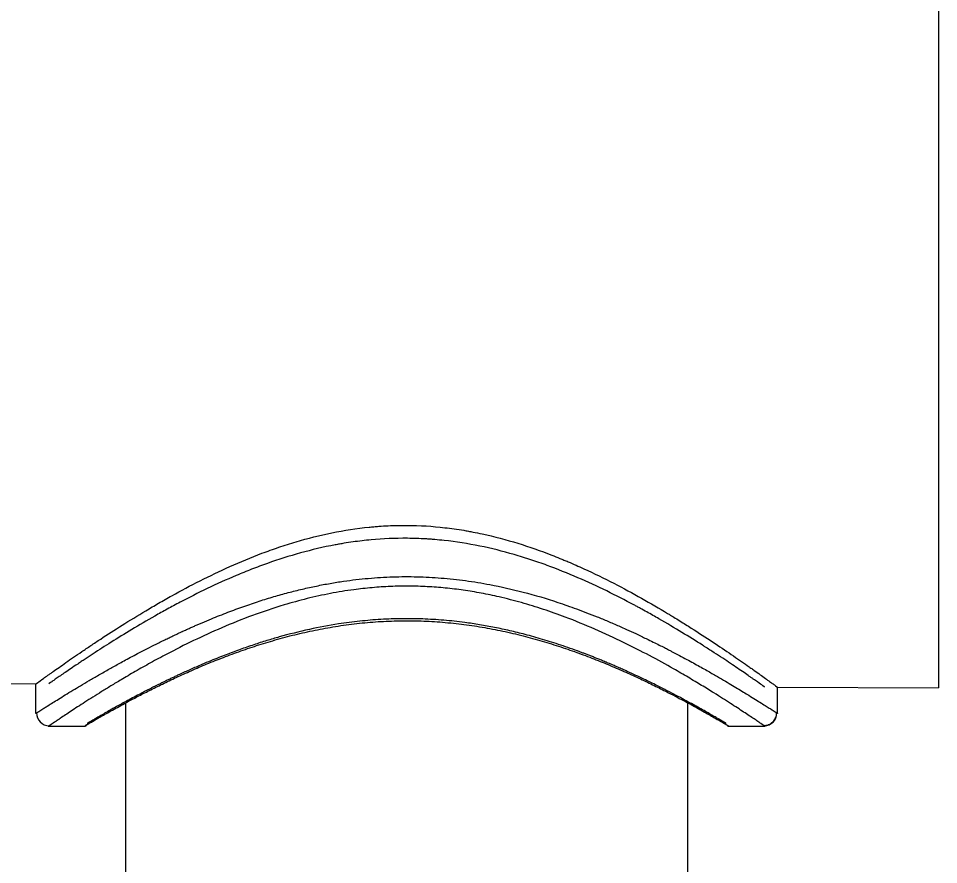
# Model space of a CAD drawing. Header units: millimetres. Extents: x 2433 to 4809, y -10272 to -6912.
# Drawn here: x 3169.6 to 3205.59, y -8607.44 to -8574.35 of the extents above; entities that cross this region are included whole.
import ezdxf

# ---------------------------------------------------------------- set-up
doc = ezdxf.new("R2010")
doc.units = ezdxf.units.MM
doc.layers.add('DIM', color=3, linetype='Continuous', lineweight=13)
doc.styles.add('ARIAL', font='arial.ttf')
doc.dimstyles.get("Standard").update_dxf_attribs({"dimtxt": 15, "dimasz": 15, "dimexe": 0.18, "dimexo": 0.0625, "dimgap": 4, "dimtad": 0, "dimtih": 1, "dimtoh": 1, "dimdec": 1, "dimdsep": 46, "dimtxsty": 'ARIAL', "dimcen": 0, "dimclrd": 3, "dimclre": 3, "dimclrt": 3, "dimadec": 0, "dimazin": 0, "dimtfac": 1, "dimtdec": 1, "dimtofl": 0, "dimtmove": 0, "dimatfit": 3, "dimfxl": 1, "dimtolj": 1, "dimtzin": 0, "dimarcsym": 0})

# ---------------------------------------------------------------- blocks, each defined once
blk = doc.blocks.new('*D46')
at = {"layer": 'Defpoints', "color": 0, "transparency": 16777216}
for p in [(3184.787, -7905.985), (3696.954, -9950.155), (3696.954, -9950.155)]:
    blk.add_point(p, dxfattribs=at)
at = {"layer": 'DIM', "color": 3, "lineweight": -2, "transparency": 16777216}
for p, q in [((3184.85, -7905.985), (3697.134, -7905.985)), ((3696.954, -7923.985), (3696.954, -8911.271)), ((3696.954, -9932.155), (3696.954, -8944.87)), ((3697.016, -9950.155), (3697.134, -9950.155))]:
    blk.add_line(p, q, dxfattribs=at)
at = {"layer": 'DIM', "color": 3, "transparency": 16777216}
for points in [[(3693.954, -7923.985), (3699.954, -7923.985), (3696.954, -7905.985)], [(3693.954, -9932.155), (3699.954, -9932.155), (3696.954, -9950.155)]]:
    blk.add_solid(points, dxfattribs=at)
at = {"layer": 'DIM', "color": 3, "transparency": 16777216, "insert": (3696.954, -8928.07), "char_height": 18, "attachment_point": 5, "style": 'ARIAL'}
blk.add_mtext('\\A1;(2280)', dxfattribs=at)

msp = doc.modelspace()

# ---------------------------------------------------------------- linework, layer by layer
at = {"linetype": 'Continuous', "lineweight": 18}
for p, q in [((3205.587, -8560.524), (3205.587, -8600.524)), ((3137.775, -8600.226), (3170.292, -8600.369)), ((3170.287, -8601.524), (3170.287, -8600.373)), ((3199.283, -8600.497), (3205.587, -8600.524)), ((3199.287, -8601.524), (3199.287, -8600.5)), ((3195.787, -9070.275), (3195.787, -8601.14)), ((3173.787, -8601.154), (3173.787, -9070.275)), ((3170.767, -8602.024), (3172.219, -8602.024)), ((3197.354, -8602.024), (3198.811, -8602.024)), ((3197.381, -8602.021), (3197.387, -8602.024))]:
    msp.add_line(p, q, dxfattribs=at)
for centre, major_axis, ratio, start_param, end_param in [((3170.81, -8601.509), (0.277, -0.416), 0.99765, 4.12589, 5.694515), ((3198.765, -8601.51), (0.277, 0.416), 0.997724, 3.730242, 5.298935), ((3172.193, -8601.921), (0.0507, -0.0862), 0.999408, 0.182879, 0.493111)]:
    msp.add_ellipse(centre, major_axis=major_axis, ratio=ratio, start_param=start_param, end_param=end_param, dxfattribs=at)
for points, knots in [([(3170.287, -8600.373), (3170.287, -8600.373), (3170.313, -8600.354), (3170.414, -8600.281), (3170.489, -8600.227), (3170.638, -8600.12), (3170.693, -8600.08), (3170.786, -8600.014), (3170.818, -8599.991), (3170.886, -8599.943), (3170.921, -8599.917), (3171.105, -8599.787), (3171.273, -8599.669), (3171.649, -8599.407), (3171.857, -8599.264), (3172.197, -8599.032), (3172.316, -8598.953), (3172.5, -8598.829), (3172.563, -8598.787), (3172.691, -8598.702), (3172.756, -8598.66), (3173.086, -8598.443), (3173.365, -8598.263), (3173.954, -8597.893), (3174.263, -8597.703), (3174.75, -8597.413), (3174.916, -8597.316), (3175.17, -8597.169), (3175.256, -8597.12), (3175.43, -8597.022), (3175.518, -8596.972), (3175.962, -8596.727), (3176.328, -8596.531), (3177.083, -8596.149), (3177.473, -8595.962), (3178.279, -8595.602), (3178.695, -8595.429), (3179.342, -8595.184), (3179.561, -8595.105), (3179.896, -8594.992), (3180.009, -8594.954), (3180.236, -8594.882), (3180.349, -8594.847), (3180.921, -8594.678), (3181.387, -8594.56), (3182.338, -8594.366), (3182.823, -8594.291), (3183.38, -8594.235), (3183.443, -8594.229), (3183.567, -8594.218), (3183.754, -8594.203), (3183.94, -8594.192), (3184.312, -8594.174), (3184.559, -8594.17), (3185.301, -8594.175), (3185.793, -8594.206), (3186.527, -8594.291), (3186.772, -8594.325), (3187.077, -8594.376), (3187.138, -8594.387), (3187.259, -8594.409), (3187.441, -8594.443), (3187.621, -8594.48), (3188.217, -8594.609), (3188.68, -8594.733), (3189.585, -8595.013), (3190.026, -8595.168), (3190.564, -8595.378), (3190.725, -8595.442), (3190.884, -8595.507), (3190.99, -8595.551), (3191.043, -8595.573), (3191.306, -8595.685), (3191.512, -8595.776), (3192.118, -8596.053), (3192.508, -8596.244), (3193.26, -8596.63), (3193.623, -8596.827), (3194.324, -8597.221), (3194.662, -8597.418), (3195.028, -8597.639), (3195.068, -8597.663), (3195.149, -8597.712), (3195.189, -8597.737), (3195.309, -8597.81), (3195.545, -8597.955), (3195.771, -8598.097), (3196.211, -8598.376), (3196.488, -8598.557), (3197.009, -8598.901), (3197.253, -8599.066), (3197.706, -8599.375), (3197.915, -8599.521), (3198.13, -8599.671), (3198.153, -8599.688), (3198.2, -8599.72), (3198.268, -8599.768), (3198.42, -8599.876), (3198.538, -8599.96), (3198.757, -8600.116), (3198.881, -8600.205), (3199.031, -8600.314), (3199.075, -8600.346), (3199.133, -8600.387), (3199.15, -8600.4), (3199.174, -8600.418), (3199.182, -8600.423), (3199.197, -8600.434), (3199.203, -8600.439), (3199.261, -8600.481), (3199.287, -8600.5), (3199.287, -8600.5)], [0, 0, 0, 0, 0.031252, 0.031252, 0.062505, 0.062505, 0.078131, 0.078131, 0.085944, 0.085944, 0.093757, 0.093757, 0.12501, 0.12501, 0.156262, 0.156262, 0.171888, 0.171888, 0.179701, 0.179701, 0.187515, 0.187515, 0.218767, 0.218767, 0.250019, 0.250019, 0.265646, 0.265646, 0.273459, 0.273459, 0.281272, 0.281272, 0.312524, 0.312524, 0.343777, 0.343777, 0.375029, 0.375029, 0.390655, 0.390655, 0.398468, 0.398468, 0.406281, 0.406281, 0.437534, 0.437534, 0.468786, 0.468786, 0.472693, 0.472693, 0.476599, 0.484413, 0.484413, 0.500039, 0.500039, 0.531291, 0.531291, 0.546917, 0.546917, 0.550824, 0.550824, 0.55473, 0.562544, 0.562544, 0.593796, 0.593796, 0.625048, 0.625048, 0.632862, 0.636768, 0.636768, 0.640675, 0.640675, 0.656301, 0.656301, 0.687553, 0.687553, 0.718806, 0.718806, 0.750058, 0.750058, 0.753965, 0.753965, 0.757871, 0.757871, 0.765684, 0.781311, 0.781311, 0.812563, 0.812563, 0.843815, 0.843815, 0.875068, 0.875068, 0.878974, 0.878974, 0.882881, 0.890694, 0.90632, 0.90632, 0.937573, 0.937573, 0.953199, 0.953199, 0.961012, 0.961012, 0.964919, 0.964919, 0.968825, 0.968825, 1, 1, 1, 1]), ([(3198.787, -8600.494), (3198.787, -8600.494), (3198.763, -8600.477), (3198.666, -8600.409), (3198.594, -8600.359), (3198.452, -8600.259), (3198.399, -8600.222), (3198.31, -8600.161), (3198.264, -8600.129), (3198.214, -8600.094), (3198.18, -8600.071), (3198.163, -8600.059), (3198.005, -8599.95), (3197.843, -8599.839), (3197.482, -8599.596), (3197.283, -8599.462), (3196.955, -8599.247), (3196.842, -8599.173), (3196.664, -8599.058), (3196.604, -8599.019), (3196.511, -8598.96), (3196.48, -8598.94), (3196.418, -8598.9), (3196.386, -8598.88), (3196.1, -8598.698), (3195.831, -8598.53), (3195.264, -8598.185), (3194.966, -8598.008), (3194.497, -8597.738), (3194.337, -8597.647), (3194.091, -8597.511), (3193.967, -8597.442), (3193.84, -8597.373), (3193.756, -8597.328), (3193.713, -8597.305), (3193.327, -8597.098), (3192.974, -8596.916), (3192.244, -8596.56), (3191.867, -8596.386), (3191.09, -8596.05), (3190.689, -8595.889), (3190.067, -8595.661), (3189.856, -8595.587), (3189.587, -8595.499), (3189.533, -8595.481), (3189.425, -8595.446), (3189.37, -8595.429), (3189.207, -8595.378), (3189.097, -8595.346), (3188.546, -8595.186), (3188.098, -8595.074), (3187.185, -8594.888), (3186.72, -8594.814), (3186.128, -8594.75), (3186.008, -8594.739), (3185.829, -8594.724), (3185.769, -8594.719), (3185.649, -8594.71), (3185.35, -8594.691), (3185.052, -8594.681), (3184.338, -8594.675), (3183.865, -8594.696), (3183.159, -8594.76), (3182.924, -8594.788), (3182.572, -8594.837), (3182.455, -8594.855), (3182.28, -8594.884), (3182.222, -8594.894), (3182.105, -8594.914), (3182.047, -8594.925), (3181.526, -8595.023), (3181.075, -8595.129), (3180.194, -8595.373), (3179.764, -8595.509), (3179.291, -8595.677), (3179.239, -8595.696), (3179.135, -8595.734), (3179.082, -8595.753), (3178.927, -8595.811), (3178.824, -8595.85), (3178.518, -8595.969), (3178.318, -8596.05), (3177.729, -8596.298), (3177.351, -8596.47), (3176.619, -8596.82), (3176.266, -8596.999), (3175.754, -8597.268), (3175.587, -8597.358), (3175.34, -8597.494), (3175.258, -8597.539), (3175.097, -8597.629), (3175.016, -8597.674), (3174.621, -8597.898), (3174.322, -8598.074), (3173.754, -8598.416), (3173.486, -8598.581), (3172.982, -8598.899), (3172.746, -8599.051), (3172.417, -8599.265), (3172.311, -8599.335), (3172.159, -8599.435), (3172.11, -8599.468), (3172.013, -8599.532), (3171.966, -8599.564), (3171.738, -8599.717), (3171.577, -8599.826), (3171.297, -8600.018), (3171.178, -8600.1), (3171.033, -8600.2), (3170.99, -8600.23), (3170.944, -8600.262), (3170.936, -8600.268), (3170.919, -8600.28), (3170.895, -8600.297), (3170.874, -8600.311), (3170.812, -8600.354), (3170.787, -8600.371), (3170.787, -8600.371)], [0, 0, 0, 0, 0.03125, 0.03125, 0.0625, 0.0625, 0.078125, 0.078125, 0.085938, 0.089844, 0.089844, 0.09375, 0.09375, 0.125, 0.125, 0.15625, 0.15625, 0.171875, 0.171875, 0.179688, 0.179688, 0.183594, 0.183594, 0.1875, 0.1875, 0.21875, 0.21875, 0.25, 0.25, 0.265625, 0.265625, 0.273438, 0.277344, 0.277344, 0.28125, 0.28125, 0.3125, 0.3125, 0.34375, 0.34375, 0.375, 0.375, 0.390625, 0.390625, 0.394531, 0.394531, 0.398438, 0.398438, 0.40625, 0.40625, 0.4375, 0.4375, 0.46875, 0.46875, 0.476563, 0.476563, 0.480469, 0.480469, 0.484375, 0.5, 0.5, 0.53125, 0.53125, 0.546875, 0.546875, 0.554688, 0.554688, 0.558594, 0.558594, 0.5625, 0.5625, 0.59375, 0.59375, 0.625, 0.625, 0.628906, 0.628906, 0.632813, 0.632813, 0.640625, 0.640625, 0.65625, 0.65625, 0.6875, 0.6875, 0.71875, 0.71875, 0.734375, 0.734375, 0.742188, 0.742188, 0.75, 0.75, 0.78125, 0.78125, 0.8125, 0.8125, 0.84375, 0.84375, 0.859375, 0.859375, 0.867188, 0.867188, 0.875, 0.875, 0.90625, 0.90625, 0.9375, 0.9375, 0.953125, 0.953125, 0.957031, 0.957031, 0.960938, 0.96875, 0.96875, 1, 1, 1, 1]), ([(3172.193, -8602.021), (3172.193, -8602.021), (3172.192, -8602.022), (3172.191, -8602.023), (3172.19, -8602.023), (3172.189, -8602.024), (3172.188, -8602.024), (3172.188, -8602.024), (3172.187, -8602.024), (3172.187, -8602.024), (3172.188, -8602.024), (3172.188, -8602.024), (3172.188, -8602.024), (3172.189, -8602.023), (3172.19, -8602.023), (3172.191, -8602.022), (3172.192, -8602.022), (3172.193, -8602.021), (3172.195, -8602.02), (3172.197, -8602.019), (3172.199, -8602.018), (3172.201, -8602.016), (3172.203, -8602.015), (3172.206, -8602.014), (3172.208, -8602.012), (3172.211, -8602.01), (3172.214, -8602.009), (3172.217, -8602.007), (3172.221, -8602.005), (3172.224, -8602.003), (3172.228, -8602), (3172.232, -8601.998), (3172.236, -8601.996), (3172.24, -8601.993), (3172.245, -8601.99), (3172.249, -8601.988), (3172.254, -8601.985), (3172.259, -8601.982), (3172.264, -8601.979), (3172.27, -8601.976), (3172.275, -8601.972), (3172.281, -8601.969), (3172.287, -8601.966), (3172.293, -8601.962), (3172.299, -8601.958), (3172.306, -8601.955), (3172.312, -8601.951), (3172.319, -8601.947), (3172.326, -8601.943), (3172.333, -8601.938), (3172.341, -8601.934), (3172.348, -8601.93), (3172.356, -8601.925), (3172.364, -8601.92), (3172.405, -8601.897), (3172.489, -8601.847), (3172.642, -8601.759), (3172.825, -8601.654), (3173.036, -8601.533), (3173.274, -8601.4), (3173.538, -8601.254), (3173.829, -8601.096), (3174.18, -8600.909), (3174.599, -8600.692), (3175.095, -8600.443), (3175.632, -8600.185), (3176.205, -8599.922), (3176.812, -8599.658), (3177.454, -8599.397), (3178.125, -8599.143), (3178.824, -8598.902), (3179.553, -8598.676), (3180.312, -8598.469), (3181.097, -8598.288), (3181.902, -8598.137), (3182.724, -8598.019), (3183.563, -8597.939), (3184.404, -8597.9), (3185.248, -8597.902), (3186.09, -8597.945), (3186.923, -8598.028), (3187.743, -8598.148), (3188.549, -8598.303), (3189.332, -8598.487), (3190.091, -8598.696), (3190.822, -8598.925), (3191.524, -8599.17), (3192.194, -8599.425), (3192.83, -8599.686), (3193.434, -8599.951), (3194.004, -8600.213), (3194.535, -8600.47), (3194.987, -8600.698), (3195.369, -8600.895), (3195.688, -8601.065), (3195.981, -8601.224), (3196.251, -8601.372), (3196.494, -8601.508), (3196.71, -8601.63), (3196.897, -8601.738), (3197.011, -8601.804), (3197.074, -8601.84), (3197.097, -8601.854), (3197.119, -8601.866), (3197.14, -8601.879), (3197.16, -8601.891), (3197.18, -8601.902), (3197.198, -8601.913), (3197.216, -8601.923), (3197.233, -8601.933), (3197.249, -8601.943), (3197.264, -8601.952), (3197.278, -8601.96), (3197.292, -8601.968), (3197.304, -8601.975), (3197.316, -8601.982), (3197.327, -8601.988), (3197.336, -8601.994), (3197.345, -8601.999), (3197.354, -8602.004), (3197.361, -8602.009), (3197.367, -8602.012), (3197.373, -8602.016), (3197.378, -8602.018), (3197.38, -8602.02), (3197.381, -8602.021)], [0, 0, 0, 0, 0.001182, 0.002364, 0.003545, 0.004726, 0.005907, 0.007087, 0.008268, 0.009448, 0.010628, 0.011808, 0.012988, 0.014168, 0.015347, 0.016527, 0.017706, 0.018885, 0.020065, 0.021244, 0.022423, 0.023603, 0.024782, 0.025961, 0.027141, 0.02832, 0.0295, 0.03068, 0.03186, 0.03304, 0.03422, 0.0354, 0.036581, 0.037762, 0.038943, 0.040124, 0.041306, 0.042488, 0.04367, 0.044852, 0.046035, 0.047218, 0.048402, 0.049586, 0.05077, 0.051955, 0.05314, 0.054325, 0.055512, 0.056698, 0.057885, 0.059073, 0.060261, 0.06145, 0.062639, 0.078202, 0.093807, 0.109491, 0.125289, 0.140807, 0.156377, 0.172028, 0.187793, 0.208567, 0.229359, 0.250236, 0.271229, 0.292071, 0.312834, 0.333838, 0.354525, 0.374979, 0.396197, 0.41703, 0.437587, 0.458647, 0.479457, 0.500155, 0.520847, 0.541572, 0.562471, 0.583068, 0.603916, 0.625134, 0.645729, 0.666593, 0.687815, 0.708473, 0.729264, 0.750259, 0.771118, 0.791936, 0.812782, 0.82849, 0.844096, 0.859632, 0.875126, 0.890852, 0.906459, 0.921982, 0.937455, 0.940083, 0.942707, 0.945329, 0.947947, 0.950563, 0.953177, 0.955788, 0.958397, 0.961004, 0.96361, 0.966213, 0.968816, 0.971417, 0.974017, 0.976616, 0.979215, 0.981813, 0.984411, 0.987008, 0.989606, 0.992204, 0.994802, 0.997401, 1, 1, 1, 1]), ([(3197.281, -8601.921), (3197.281, -8601.92), (3197.279, -8601.92), (3197.277, -8601.918), (3197.275, -8601.917), (3197.273, -8601.915), (3197.27, -8601.914), (3197.267, -8601.912), (3197.264, -8601.91), (3197.26, -8601.908), (3197.257, -8601.906), (3197.253, -8601.904), (3197.249, -8601.901), (3197.244, -8601.899), (3197.24, -8601.896), (3197.235, -8601.893), (3197.23, -8601.89), (3197.225, -8601.887), (3197.219, -8601.884), (3197.213, -8601.88), (3197.207, -8601.877), (3197.201, -8601.873), (3197.195, -8601.869), (3197.188, -8601.865), (3197.181, -8601.861), (3197.174, -8601.857), (3197.166, -8601.853), (3197.159, -8601.848), (3197.151, -8601.844), (3197.143, -8601.839), (3197.135, -8601.834), (3197.126, -8601.829), (3197.117, -8601.824), (3197.108, -8601.818), (3197.099, -8601.813), (3197.089, -8601.807), (3197.079, -8601.801), (3197.069, -8601.796), (3197.059, -8601.79), (3197.049, -8601.783), (3197.038, -8601.777), (3197.027, -8601.771), (3197.016, -8601.764), (3197.004, -8601.758), (3196.993, -8601.751), (3196.981, -8601.744), (3196.969, -8601.737), (3196.915, -8601.706), (3196.81, -8601.644), (3196.629, -8601.54), (3196.417, -8601.419), (3196.181, -8601.287), (3195.923, -8601.144), (3195.643, -8600.992), (3195.326, -8600.822), (3195.034, -8600.67), (3194.778, -8600.539), (3194.565, -8600.432), (3194.324, -8600.312), (3194.052, -8600.181), (3193.748, -8600.037), (3193.467, -8599.908), (3193.23, -8599.802), (3193.057, -8599.725), (3192.907, -8599.66), (3192.781, -8599.606), (3192.679, -8599.563), (3192.603, -8599.531), (3192.553, -8599.51), (3192.503, -8599.49), (3192.445, -8599.466), (3192.371, -8599.435), (3192.297, -8599.405), (3192.225, -8599.376), (3192.153, -8599.348), (3192.082, -8599.32), (3192.013, -8599.292), (3191.944, -8599.266), (3191.876, -8599.24), (3191.81, -8599.214), (3191.744, -8599.189), (3191.68, -8599.165), (3191.617, -8599.141), (3191.333, -8599.036), (3190.834, -8598.86), (3190.118, -8598.633), (3189.451, -8598.445), (3188.826, -8598.291), (3188.231, -8598.164), (3187.645, -8598.057), (3186.983, -8597.958), (3186.241, -8597.877), (3185.416, -8597.827), (3184.593, -8597.816), (3183.771, -8597.846), (3182.946, -8597.915), (3182.007, -8598.038), (3180.946, -8598.238), (3180.018, -8598.471), (3179.303, -8598.682), (3178.792, -8598.845), (3178.258, -8599.03), (3177.805, -8599.197), (3177.424, -8599.346), (3177.108, -8599.474), (3176.812, -8599.598), (3176.549, -8599.712), (3176.328, -8599.809), (3176.111, -8599.906), (3175.922, -8599.994), (3175.759, -8600.07), (3175.621, -8600.135), (3175.488, -8600.199), (3175.359, -8600.261), (3175.236, -8600.321), (3175.116, -8600.38), (3175.002, -8600.437), (3174.891, -8600.492), (3174.785, -8600.546), (3174.683, -8600.598), (3174.584, -8600.648), (3174.49, -8600.697), (3174.334, -8600.778), (3174.123, -8600.889), (3173.872, -8601.024), (3173.645, -8601.148), (3173.44, -8601.262), (3173.231, -8601.379), (3173.024, -8601.495), (3172.828, -8601.608), (3172.664, -8601.703), (3172.566, -8601.76), (3172.514, -8601.791), (3172.495, -8601.802), (3172.476, -8601.813), (3172.459, -8601.823), (3172.442, -8601.833), (3172.426, -8601.842), (3172.411, -8601.851), (3172.397, -8601.86), (3172.383, -8601.868), (3172.371, -8601.875), (3172.359, -8601.882), (3172.349, -8601.888), (3172.339, -8601.894), (3172.33, -8601.899), (3172.322, -8601.904), (3172.315, -8601.908), (3172.308, -8601.912), (3172.303, -8601.915), (3172.298, -8601.918), (3172.294, -8601.92), (3172.291, -8601.922), (3172.289, -8601.923), (3172.288, -8601.924), (3172.288, -8601.924), (3172.287, -8601.924)], [0, 0, 0, 0, 0.001338, 0.002676, 0.004016, 0.005356, 0.006698, 0.00804, 0.009383, 0.010727, 0.012072, 0.013417, 0.014764, 0.016112, 0.01746, 0.01881, 0.020161, 0.021512, 0.022865, 0.024218, 0.025573, 0.026928, 0.028285, 0.029642, 0.031001, 0.032361, 0.033721, 0.035083, 0.036446, 0.03781, 0.039175, 0.040541, 0.041908, 0.043277, 0.044646, 0.046016, 0.047388, 0.048761, 0.050135, 0.05151, 0.052886, 0.054264, 0.055643, 0.057022, 0.058404, 0.059786, 0.061169, 0.062554, 0.077597, 0.092992, 0.108748, 0.124873, 0.139415, 0.154653, 0.170593, 0.187237, 0.195518, 0.204654, 0.214646, 0.225494, 0.237197, 0.249756, 0.256763, 0.262884, 0.26812, 0.272471, 0.275936, 0.278516, 0.280211, 0.28102, 0.283536, 0.286008, 0.288436, 0.290819, 0.293159, 0.295454, 0.297704, 0.299911, 0.302073, 0.304191, 0.306265, 0.308295, 0.31028, 0.312221, 0.334949, 0.355844, 0.374915, 0.39137, 0.407291, 0.42269, 0.437579, 0.458632, 0.479389, 0.499895, 0.520391, 0.541245, 0.562501, 0.592625, 0.625084, 0.638915, 0.653885, 0.669997, 0.687254, 0.696346, 0.706772, 0.718532, 0.726363, 0.734194, 0.742025, 0.749857, 0.755252, 0.760548, 0.765744, 0.770842, 0.77584, 0.780739, 0.785539, 0.790239, 0.794841, 0.799344, 0.803748, 0.808052, 0.812258, 0.825587, 0.838507, 0.851019, 0.863127, 0.874833, 0.890987, 0.906806, 0.9223, 0.937479, 0.94012, 0.942757, 0.945391, 0.948021, 0.950648, 0.953272, 0.955892, 0.958509, 0.961123, 0.963734, 0.966342, 0.968947, 0.97155, 0.974149, 0.976745, 0.979339, 0.981931, 0.984519, 0.987105, 0.989689, 0.99227, 0.994849, 0.997426, 1, 1, 1, 1]), ([(3198.753, -8602.001), (3198.818, -8602), (3198.912, -8601.982), (3199.028, -8601.921), (3199.108, -8601.856), (3199.173, -8601.777), (3199.233, -8601.66), (3199.251, -8601.566), (3199.252, -8601.501)], [0, 0, 0, 0, 0.239536, 0.368422, 0.500021, 0.631617, 0.760493, 1, 1, 1, 1]), ([(3170.787, -8602.024), (3170.787, -8602.024), (3170.787, -8602.024), (3170.788, -8602.024), (3170.788, -8602.024), (3170.789, -8602.023), (3170.79, -8602.023), (3170.791, -8602.022), (3170.792, -8602.021), (3170.794, -8602.02), (3170.795, -8602.019), (3170.797, -8602.018), (3170.8, -8602.016), (3170.802, -8602.014), (3170.805, -8602.013), (3170.807, -8602.011), (3170.811, -8602.009), (3170.814, -8602.006), (3170.817, -8602.004), (3170.82, -8602.002), (3170.821, -8602.002)], [0, 0, 0, 0, 0.032691, 0.089952, 0.14721, 0.204467, 0.261722, 0.318978, 0.376234, 0.433491, 0.490751, 0.548014, 0.605281, 0.662553, 0.719831, 0.777116, 0.834408, 0.891709, 0.949018, 1, 1, 1, 1]), ([(3172.362, -8601.921), (3172.36, -8601.923), (3172.352, -8601.927), (3172.339, -8601.935), (3172.323, -8601.944), (3172.308, -8601.953), (3172.294, -8601.962), (3172.281, -8601.969), (3172.268, -8601.977), (3172.257, -8601.983), (3172.246, -8601.99), (3172.237, -8601.995), (3172.231, -8601.998), (3172.229, -8602)], [0, 0, 0, 0, 0.036271, 0.13408, 0.231823, 0.329508, 0.427139, 0.524726, 0.622273, 0.719788, 0.817278, 0.914748, 1, 1, 1, 1]), ([(3198.788, -8602.024), (3198.788, -8602.024), (3198.787, -8602.024), (3198.787, -8602.024), (3198.787, -8602.024), (3198.786, -8602.023), (3198.785, -8602.023), (3198.784, -8602.022), (3198.782, -8602.021), (3198.781, -8602.02), (3198.779, -8602.019), (3198.777, -8602.017), (3198.775, -8602.016), (3198.772, -8602.014), (3198.77, -8602.012), (3198.767, -8602.01), (3198.764, -8602.008), (3198.76, -8602.006), (3198.757, -8602.003), (3198.754, -8602.002), (3198.753, -8602.001)], [0, 0, 0, 0, 0.0479, 0.104302, 0.160701, 0.217098, 0.273495, 0.329891, 0.386288, 0.442687, 0.499088, 0.555493, 0.611902, 0.668316, 0.724736, 0.781162, 0.837596, 0.894039, 0.950491, 1, 1, 1, 1])]:
    msp.add_open_spline(points, degree=3, knots=knots, dxfattribs=at)
at = {"linetype": 'Continuous', "lineweight": 13}
for points, knots in [([(3170.311, -8601.509), (3170.312, -8601.508), (3170.314, -8601.507), (3170.318, -8601.505), (3170.321, -8601.503), (3170.325, -8601.5), (3170.329, -8601.498), (3170.333, -8601.495), (3170.337, -8601.492), (3170.342, -8601.489), (3170.347, -8601.486), (3170.351, -8601.483), (3170.357, -8601.48), (3170.362, -8601.476), (3170.368, -8601.473), (3170.373, -8601.469), (3170.379, -8601.465), (3170.385, -8601.461), (3170.392, -8601.457), (3170.398, -8601.453), (3170.405, -8601.449), (3170.412, -8601.444), (3170.419, -8601.44), (3170.426, -8601.435), (3170.434, -8601.43), (3170.442, -8601.425), (3170.45, -8601.42), (3170.458, -8601.415), (3170.466, -8601.409), (3170.475, -8601.404), (3170.484, -8601.398), (3170.493, -8601.393), (3170.502, -8601.387), (3170.511, -8601.381), (3170.521, -8601.375), (3170.531, -8601.368), (3170.541, -8601.362), (3170.551, -8601.355), (3170.561, -8601.349), (3170.572, -8601.342), (3170.583, -8601.335), (3170.594, -8601.328), (3170.605, -8601.321), (3170.617, -8601.314), (3170.628, -8601.306), (3170.64, -8601.299), (3170.652, -8601.291), (3170.665, -8601.283), (3170.677, -8601.275), (3170.69, -8601.267), (3170.703, -8601.259), (3170.716, -8601.251), (3170.729, -8601.242), (3170.743, -8601.234), (3170.81, -8601.192), (3170.943, -8601.108), (3171.168, -8600.967), (3171.43, -8600.805), (3171.718, -8600.63), (3172.03, -8600.442), (3172.366, -8600.242), (3172.745, -8600.022), (3173.081, -8599.831), (3173.359, -8599.675), (3173.569, -8599.558), (3173.801, -8599.431), (3174.059, -8599.293), (3174.342, -8599.144), (3174.652, -8598.983), (3174.938, -8598.839), (3175.182, -8598.718), (3175.366, -8598.628), (3175.528, -8598.55), (3175.669, -8598.483), (3175.787, -8598.428), (3175.881, -8598.384), (3175.952, -8598.351), (3175.998, -8598.329), (3176.046, -8598.307), (3176.101, -8598.282), (3176.173, -8598.249), (3176.244, -8598.217), (3176.315, -8598.186), (3176.384, -8598.155), (3176.453, -8598.124), (3176.521, -8598.094), (3176.588, -8598.065), (3176.654, -8598.036), (3176.72, -8598.008), (3176.784, -8597.98), (3176.848, -8597.953), (3176.91, -8597.927), (3176.972, -8597.901), (3177.032, -8597.876), (3177.092, -8597.851), (3177.343, -8597.747), (3177.78, -8597.574), (3178.406, -8597.343), (3179.007, -8597.139), (3179.586, -8596.96), (3180.148, -8596.803), (3180.701, -8596.664), (3181.248, -8596.543), (3181.786, -8596.44), (3182.461, -8596.332), (3183.279, -8596.236), (3184.241, -8596.177), (3185.195, -8596.173), (3186.144, -8596.223), (3187.095, -8596.326), (3188.172, -8596.502), (3189.389, -8596.78), (3190.38, -8597.075), (3191.063, -8597.308), (3191.439, -8597.443), (3191.831, -8597.59), (3192.238, -8597.75), (3192.659, -8597.923), (3193.042, -8598.088), (3193.406, -8598.251), (3193.766, -8598.416), (3194.114, -8598.582), (3194.42, -8598.731), (3194.655, -8598.848), (3194.852, -8598.947), (3195.011, -8599.029), (3195.21, -8599.132), (3195.45, -8599.258), (3195.734, -8599.41), (3195.997, -8599.553), (3196.241, -8599.688), (3196.466, -8599.814), (3196.672, -8599.932), (3196.911, -8600.069), (3197.177, -8600.224), (3197.462, -8600.392), (3197.721, -8600.547), (3197.956, -8600.69), (3198.196, -8600.837), (3198.434, -8600.984), (3198.66, -8601.125), (3198.85, -8601.245), (3198.962, -8601.316), (3199.022, -8601.354), (3199.043, -8601.368), (3199.063, -8601.38), (3199.082, -8601.393), (3199.101, -8601.404), (3199.118, -8601.416), (3199.135, -8601.426), (3199.15, -8601.436), (3199.165, -8601.446), (3199.179, -8601.455), (3199.192, -8601.463), (3199.205, -8601.471), (3199.216, -8601.478), (3199.227, -8601.485), (3199.237, -8601.491), (3199.245, -8601.497), (3199.253, -8601.502), (3199.261, -8601.507), (3199.267, -8601.511), (3199.272, -8601.515), (3199.277, -8601.518), (3199.281, -8601.52), (3199.284, -8601.522), (3199.286, -8601.523), (3199.287, -8601.524), (3199.287, -8601.524), (3199.287, -8601.524)], [0, 0, 0, 0, 0.001156, 0.002313, 0.00347, 0.004629, 0.005788, 0.006948, 0.008108, 0.00927, 0.010432, 0.011595, 0.012759, 0.013923, 0.015089, 0.016255, 0.017422, 0.01859, 0.019759, 0.020928, 0.022099, 0.02327, 0.024442, 0.025615, 0.026789, 0.027964, 0.029139, 0.030316, 0.031493, 0.032672, 0.033851, 0.035031, 0.036212, 0.037394, 0.038577, 0.039761, 0.040946, 0.042132, 0.043319, 0.044506, 0.045695, 0.046885, 0.048075, 0.049267, 0.05046, 0.051653, 0.052848, 0.054044, 0.055241, 0.056438, 0.057637, 0.058837, 0.060038, 0.06124, 0.062443, 0.077542, 0.093006, 0.108847, 0.125074, 0.139659, 0.154943, 0.170931, 0.187625, 0.194685, 0.202363, 0.210659, 0.219574, 0.229106, 0.239257, 0.250027, 0.256339, 0.261942, 0.266837, 0.271022, 0.274498, 0.277265, 0.279323, 0.280672, 0.281312, 0.28341, 0.285476, 0.287511, 0.289512, 0.291482, 0.29342, 0.295325, 0.297199, 0.29904, 0.300849, 0.302626, 0.30437, 0.306083, 0.307763, 0.309412, 0.311028, 0.312612, 0.329716, 0.345756, 0.360734, 0.374655, 0.387924, 0.400815, 0.413336, 0.425495, 0.4373, 0.458472, 0.479332, 0.499944, 0.520283, 0.541086, 0.562412, 0.592296, 0.624927, 0.633865, 0.643401, 0.653536, 0.664271, 0.675606, 0.687542, 0.696093, 0.706499, 0.718761, 0.727172, 0.734499, 0.740741, 0.745899, 0.749973, 0.760181, 0.769965, 0.779326, 0.788263, 0.796776, 0.804867, 0.812534, 0.825691, 0.838476, 0.850892, 0.862942, 0.87463, 0.890762, 0.906573, 0.922073, 0.937275, 0.93972, 0.942162, 0.944602, 0.947038, 0.949471, 0.951902, 0.95433, 0.956755, 0.959177, 0.961597, 0.964014, 0.966429, 0.968841, 0.97125, 0.973658, 0.976063, 0.978466, 0.980866, 0.983265, 0.985661, 0.988056, 0.990448, 0.992839, 0.995228, 0.997615, 1, 1, 1, 1]), ([(3198.753, -8602.001), (3198.753, -8602.001), (3198.752, -8602), (3198.749, -8601.998), (3198.745, -8601.995), (3198.74, -8601.992), (3198.735, -8601.989), (3198.73, -8601.985), (3198.725, -8601.982), (3198.72, -8601.978), (3198.714, -8601.975), (3198.709, -8601.971), (3198.703, -8601.967), (3198.697, -8601.962), (3198.69, -8601.958), (3198.683, -8601.953), (3198.677, -8601.949), (3198.669, -8601.944), (3198.662, -8601.939), (3198.655, -8601.934), (3198.647, -8601.929), (3198.608, -8601.902), (3198.526, -8601.847), (3198.374, -8601.744), (3198.188, -8601.62), (3197.971, -8601.476), (3197.724, -8601.314), (3197.448, -8601.135), (3197.142, -8600.939), (3196.772, -8600.706), (3196.327, -8600.432), (3195.799, -8600.116), (3195.13, -8599.728), (3194.3, -8599.27), (3193.274, -8598.745), (3192.172, -8598.232), (3191.113, -8597.8), (3190.144, -8597.455), (3189.283, -8597.19), (3188.469, -8596.981), (3187.709, -8596.821), (3187.005, -8596.704), (3186.301, -8596.619), (3185.59, -8596.565), (3184.874, -8596.544), (3184.153, -8596.557), (3183.432, -8596.604), (3182.645, -8596.692), (3181.793, -8596.831), (3180.881, -8597.033), (3179.855, -8597.315), (3178.729, -8597.695), (3177.547, -8598.17), (3176.431, -8598.682), (3175.515, -8599.146), (3174.766, -8599.55), (3174.167, -8599.888), (3173.654, -8600.188), (3173.218, -8600.451), (3172.851, -8600.677), (3172.512, -8600.889), (3172.199, -8601.089), (3171.913, -8601.273), (3171.657, -8601.441), (3171.433, -8601.589), (3171.295, -8601.681), (3171.22, -8601.732), (3171.193, -8601.75), (3171.168, -8601.767), (3171.143, -8601.783), (3171.12, -8601.799), (3171.097, -8601.814), (3171.075, -8601.829), (3171.053, -8601.844), (3171.033, -8601.858), (3171.013, -8601.871), (3170.994, -8601.884), (3170.976, -8601.896), (3170.959, -8601.907), (3170.943, -8601.919), (3170.927, -8601.929), (3170.912, -8601.939), (3170.899, -8601.949), (3170.885, -8601.958), (3170.873, -8601.966), (3170.862, -8601.974), (3170.851, -8601.981), (3170.841, -8601.988), (3170.832, -8601.994), (3170.824, -8601.999), (3170.817, -8602.004), (3170.812, -8602.007), (3170.81, -8602.009)], [0, 0, 0, 0, 0.000158, 0.00144, 0.002723, 0.004006, 0.005289, 0.006573, 0.007857, 0.009141, 0.010426, 0.011711, 0.012997, 0.014282, 0.015569, 0.016856, 0.018143, 0.019431, 0.02072, 0.022009, 0.023298, 0.024588, 0.040735, 0.056939, 0.073235, 0.08966, 0.105727, 0.121871, 0.138125, 0.154519, 0.176079, 0.197702, 0.219453, 0.252094, 0.284468, 0.31749, 0.349666, 0.371846, 0.393455, 0.414606, 0.431214, 0.447554, 0.463696, 0.479713, 0.495968, 0.512205, 0.528506, 0.54495, 0.566231, 0.587912, 0.61014, 0.641882, 0.674693, 0.706943, 0.739793, 0.761431, 0.783053, 0.804721, 0.821143, 0.837451, 0.853671, 0.869833, 0.88631, 0.902644, 0.918867, 0.935012, 0.937538, 0.94006, 0.942579, 0.945096, 0.94761, 0.950121, 0.952629, 0.955135, 0.957639, 0.960141, 0.962641, 0.965139, 0.967636, 0.970131, 0.972624, 0.975116, 0.977607, 0.980098, 0.982587, 0.985076, 0.987564, 0.990051, 0.992538, 0.995026, 0.997513, 1, 1, 1, 1]), ([(3170.287, -8601.524), (3170.287, -8601.524), (3170.288, -8601.524), (3170.288, -8601.524), (3170.288, -8601.524), (3170.289, -8601.523), (3170.29, -8601.523), (3170.291, -8601.522), (3170.293, -8601.521), (3170.294, -8601.52), (3170.296, -8601.519), (3170.298, -8601.518), (3170.3, -8601.516), (3170.303, -8601.515), (3170.305, -8601.513), (3170.308, -8601.511), (3170.31, -8601.51), (3170.311, -8601.509)], [0, 0, 0, 0, 0.066607, 0.13322, 0.199841, 0.266469, 0.333106, 0.39975, 0.466404, 0.533067, 0.59974, 0.666422, 0.733115, 0.799819, 0.866534, 0.933261, 1, 1, 1, 1]), ([(3170.81, -8602.009), (3170.809, -8602.009), (3170.807, -8602.011), (3170.804, -8602.013), (3170.802, -8602.015), (3170.799, -8602.016), (3170.797, -8602.018), (3170.795, -8602.019), (3170.793, -8602.02), (3170.792, -8602.021), (3170.791, -8602.022), (3170.79, -8602.023), (3170.789, -8602.023), (3170.788, -8602.024), (3170.788, -8602.024), (3170.787, -8602.024), (3170.787, -8602.024), (3170.787, -8602.024)], [0, 0, 0, 0, 0.069014, 0.138009, 0.206986, 0.275947, 0.344892, 0.413822, 0.482739, 0.551643, 0.620536, 0.689419, 0.758292, 0.827156, 0.896014, 0.964864, 1, 1, 1, 1])]:
    msp.add_open_spline(points, degree=3, knots=knots, dxfattribs=at)
at = {"linetype": 'Continuous', "lineweight": 18}
for points in [[(3172.188, -8602.024), (3172.227, -8602.024), (3172.263, -8601.992)], [(3197.313, -8601.993), (3197.348, -8602.024), (3197.387, -8602.024)]]:
    msp.add_open_spline(points, degree=2, dxfattribs=at)

# ---------------------------------------------------------------- dimensions: what is measured, and where the dimension line sits
at = {"layer": 'DIM', "color": 3}
dim = msp.add_linear_dim(base=(3696.954, -9950.155), p1=(3184.787, -7905.985), p2=(3696.954, -9950.155), angle=90, text='(2280)', dimstyle='Standard', override={"dimtxt": 18, "dimasz": 18, "dimgap": 5}, dxfattribs=at)
dim.commit()
dim.dimension.update_dxf_attribs({"geometry": '*D46', "text_midpoint": (3696.954, -8928.07)})

doc.saveas('drawing.dxf')
